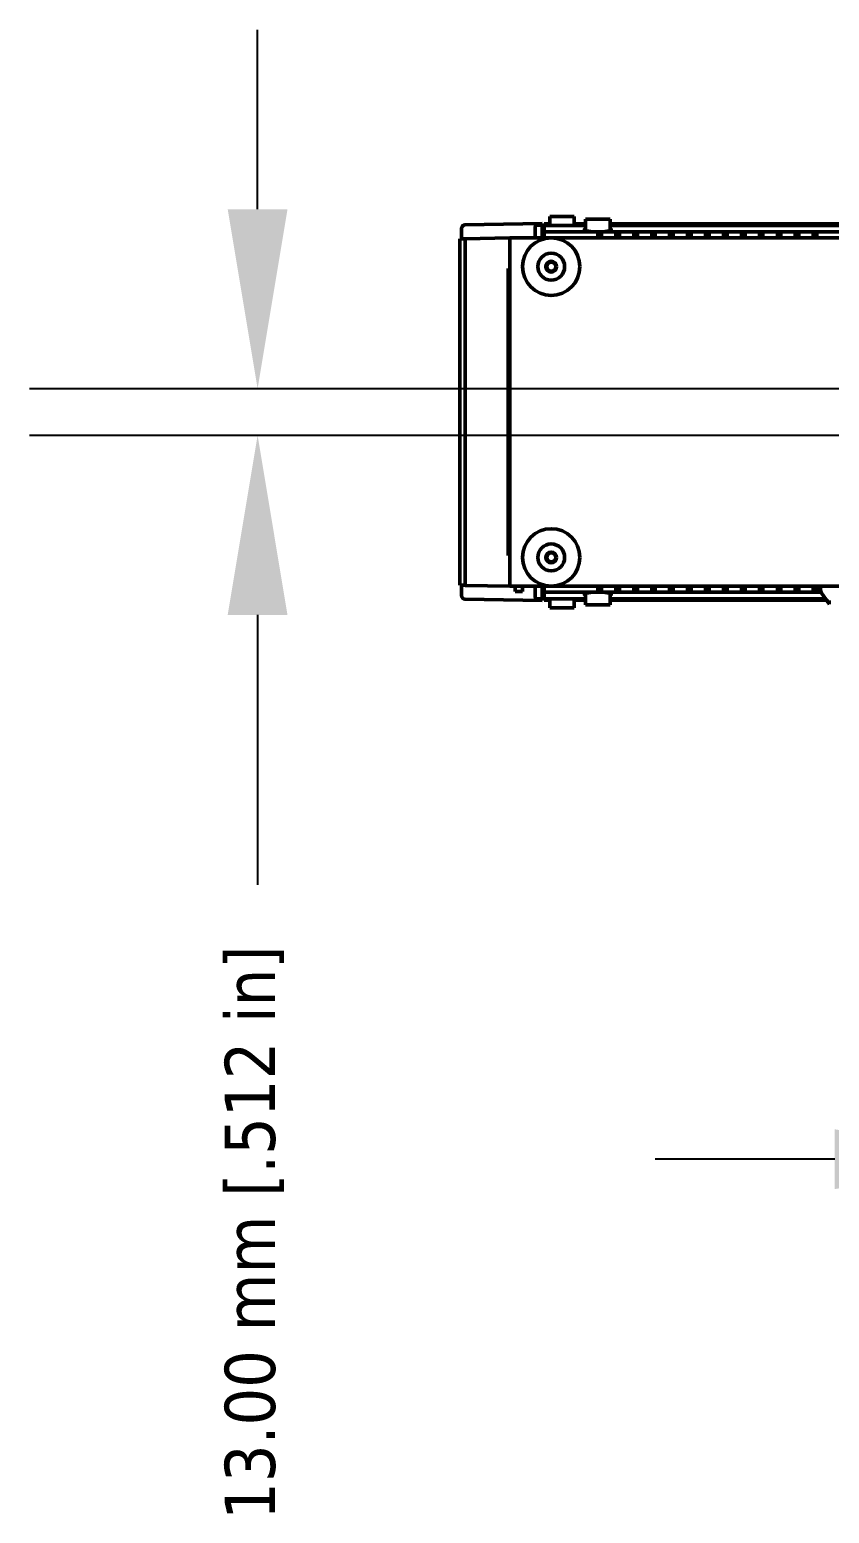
# Model space of a CAD drawing. Header units: millimetres. Extents: x 100 to 5488, y 100 to 4218.
# Drawn here: x 1462.3 to 1685.1, y 724.4 to 1137.7 of the extents above; entities that cross this region are included whole.
import ezdxf

# ---------------------------------------------------------------- set-up
doc = ezdxf.new("R2010")
doc.units = ezdxf.units.MM
doc.header["$LTSCALE"] = 20
doc.layers.add('Dimension (ANSI)', color=7, linetype='Continuous', lineweight=25)
doc.layers.add('Visible (ANSI)', color=7, linetype='Continuous', lineweight=50)
doc.styles.add('My Text', font='tahoma.ttf')
doc.dimstyles.new('My Dimension - mm [in] (ANSI)', dxfattribs={"dimscale": 20, "dimtxt": 0.7, "dimasz": 2.5, "dimexe": 3.175, "dimexo": 1.6002, "dimgap": 0.8, "dimtad": 0, "dimtoh": 1, "dimrnd": 1e-08, "dimzin": 4, "dimdsep": 46, "dimtxsty": 'My Text', "dimcen": 0.09, "dimdle": 10, "dimclrd": 1, "dimclre": 1, "dimclrt": 1, "dimadec": 1, "dimazin": 1, "dimtfac": 4.354286, "dimtofl": 0, "dimtmove": 0, "dimatfit": 3, "dimfxl": 1, "dimtolj": 1, "dimtzin": 4, "dimlwd": -1, "dimlwe": -1, "dimarcsym": 0})

# ---------------------------------------------------------------- blocks, each defined once
blk = doc.blocks.new('*D12')
at = {"layer": 'Defpoints', "color": 0, "transparency": 16777216}
for p in [(1736.61, 1031.16), (1816.61, 1031.16), (1816.61, 823.06)]:
    blk.add_point(p, dxfattribs=at)
at = {"layer": 'Dimension (ANSI)', "color": 1, "transparency": 16777216}
for p, q in [((1736.61, 999.16), (1736.61, 759.56)), ((1816.61, 999.16), (1816.61, 759.56)), ((1686.61, 823.06), (1636.61, 823.06)), ((1866.61, 823.06), (2021.11, 823.06))]:
    blk.add_line(p, q, dxfattribs=at)
for points in [[(1686.61, 831.39), (1686.61, 814.73), (1736.61, 823.06)], [(1866.61, 831.39), (1866.61, 814.73), (1816.61, 823.06)]]:
    blk.add_solid(points, dxfattribs=at)
at = {"layer": 'Dimension (ANSI)', "color": 1, "transparency": 16777216, "insert": (2124, 832.22), "char_height": 14, "attachment_point": 2, "style": 'My Text'}
blk.add_mtext('\\A1;80.00 mm [3.150 in]', dxfattribs=at)
blk = doc.blocks.new('*D13')
at = {"layer": 'Defpoints', "color": 0, "transparency": 16777216}
for p in [(1525.82, 1037.66), (1743.11, 1037.66), (1743.11, 1024.66)]:
    blk.add_point(p, dxfattribs=at)
at = {"layer": 'Dimension (ANSI)', "color": 1, "transparency": 16777216}
for p, q in [((1525.82, 1087.66), (1525.82, 1137.66)), ((1711.11, 1037.66), (1462.32, 1037.66)), ((1711.11, 1024.66), (1462.32, 1024.66)), ((1525.82, 974.66), (1525.82, 899.48))]:
    blk.add_line(p, q, dxfattribs=at)
for points in [[(1517.49, 1087.66), (1534.15, 1087.66), (1525.82, 1037.66)], [(1517.49, 974.66), (1534.15, 974.66), (1525.82, 1024.66)]]:
    blk.add_solid(points, dxfattribs=at)
at = {"layer": 'Dimension (ANSI)', "color": 1, "transparency": 16777216, "insert": (1516.66, 802.57), "char_height": 14, "attachment_point": 2, "rotation": 90, "style": 'My Text'}
blk.add_mtext('\\A1;13.00 mm [.512 in]', dxfattribs=at)

msp = doc.modelspace()

# ---------------------------------------------------------------- linework, layer by layer
at = {"layer": 'Visible (ANSI)'}
for p, q in [((1583.595, 1083.265), (1605.113, 1083.64)), ((1603.604, 1083.169), (1605.113, 1083.195)), ((1605.113, 1083.64), (1605.113, 1083.617)), ((1605.113, 1083.195), (1605.113, 1083.617)), ((1605.113, 1083.195), (1605.113, 1083.043)), ((1605.113, 1079.661), (1605.113, 1083.043)), ((1605.613, 1083.576), (1605.613, 1083.602)), ((1605.613, 1083.602), (1607.213, 1083.602)), ((1605.613, 1083.576), (1605.613, 1083.161)), ((1605.613, 1083.009), (1605.613, 1083.161)), ((1617.213, 1083.161), (1605.613, 1083.161)), ((1605.613, 1083.009), (1605.613, 1081.375)), ((1607.213, 1085.661), (1614.013, 1085.661)), ((1607.213, 1085.661), (1607.213, 1083.161)), ((1614.013, 1085.661), (1614.013, 1083.161)), ((1614.013, 1083.602), (1617.213, 1083.602)), ((1617.213, 1084.861), (1624.013, 1084.861)), ((1617.213, 1084.861), (1617.213, 1081.713)), ((1624.013, 1084.861), (1624.013, 1081.713)), ((1624.013, 1083.602), (1748.213, 1083.602)), ((1748.213, 1083.161), (1624.013, 1083.161)), ((1582.113, 1079.111), (1582.113, 1079.411)), ((1582.113, 1079.411), (1583.613, 1079.411)), ((1582.113, 1079.111), (1582.113, 983.211)), ((1582.613, 1082.252), (1582.613, 1082.265)), ((1582.613, 1082.252), (1582.613, 1079.411)), ((1583.613, 1079.442), (1596.113, 1079.661)), ((1583.613, 1079.442), (1583.613, 1079.399)), ((1583.613, 1079.399), (1583.613, 1079.111)), ((1583.613, 1079.111), (1583.613, 983.211)), ((1596.113, 1079.661), (1917.636, 1079.661)), ((1596.113, 1071.161), (1596.113, 1079.661)), ((1596.113, 982.861), (1596.113, 1079.461)), ((1603.113, 1082.525), (1603.113, 1082.669)), ((1603.113, 1082.525), (1603.113, 1079.661)), ((1605.113, 1080.284), (1605.613, 1080.276)), ((1605.613, 1081.375), (1619.266, 1081.375)), ((1605.613, 1081.375), (1605.613, 1079.661)), ((1619.278, 1081.361), (1621.946, 1081.361)), ((1620.613, 1081.219), (1620.613, 1081.222)), ((1620.613, 1081.222), (1621.613, 1081.222)), ((1620.613, 1081.219), (1620.613, 1079.661)), ((1621.613, 1081.222), (1621.613, 1081.219)), ((1621.613, 1079.661), (1621.613, 1081.219)), ((1621.959, 1081.375), (1750.266, 1081.375)), ((1625.613, 1081.219), (1625.613, 1081.222)), ((1625.613, 1081.222), (1626.613, 1081.222)), ((1625.613, 1081.219), (1625.613, 1079.661)), ((1626.613, 1081.222), (1626.613, 1081.219)), ((1626.613, 1079.661), (1626.613, 1081.219)), ((1630.613, 1081.219), (1630.613, 1081.222)), ((1630.613, 1081.222), (1631.613, 1081.222)), ((1630.613, 1081.219), (1630.613, 1079.661)), ((1631.613, 1081.222), (1631.613, 1081.219)), ((1631.613, 1079.661), (1631.613, 1081.219)), ((1635.613, 1081.219), (1635.613, 1081.222)), ((1635.613, 1081.222), (1636.613, 1081.222)), ((1635.613, 1081.219), (1635.613, 1079.661)), ((1636.613, 1081.222), (1636.613, 1081.219)), ((1636.613, 1079.661), (1636.613, 1081.219)), ((1640.613, 1081.219), (1640.613, 1081.222)), ((1640.613, 1081.222), (1641.613, 1081.222)), ((1640.613, 1081.219), (1640.613, 1079.661)), ((1641.613, 1081.222), (1641.613, 1081.219)), ((1641.613, 1079.661), (1641.613, 1081.219)), ((1645.613, 1081.219), (1645.613, 1081.222)), ((1645.613, 1081.222), (1646.613, 1081.222)), ((1645.613, 1081.219), (1645.613, 1079.661)), ((1646.613, 1081.222), (1646.613, 1081.219)), ((1646.613, 1079.661), (1646.613, 1081.219)), ((1650.613, 1081.219), (1650.613, 1081.222)), ((1650.613, 1081.222), (1651.613, 1081.222)), ((1650.613, 1081.219), (1650.613, 1079.661)), ((1651.613, 1081.222), (1651.613, 1081.219)), ((1651.613, 1079.661), (1651.613, 1081.219)), ((1655.613, 1081.219), (1655.613, 1081.222)), ((1655.613, 1081.222), (1656.613, 1081.222)), ((1655.613, 1081.219), (1655.613, 1079.661)), ((1656.613, 1081.222), (1656.613, 1081.219)), ((1656.613, 1079.661), (1656.613, 1081.219)), ((1660.613, 1081.219), (1660.613, 1081.222)), ((1660.613, 1081.222), (1661.613, 1081.222)), ((1660.613, 1081.219), (1660.613, 1079.661)), ((1661.613, 1081.222), (1661.613, 1081.219)), ((1661.613, 1079.661), (1661.613, 1081.219)), ((1665.613, 1081.219), (1665.613, 1081.222)), ((1665.613, 1081.222), (1666.613, 1081.222)), ((1665.613, 1081.219), (1665.613, 1079.661)), ((1666.613, 1081.222), (1666.613, 1081.219)), ((1666.613, 1079.661), (1666.613, 1081.219)), ((1670.613, 1081.219), (1670.613, 1081.222)), ((1670.613, 1081.222), (1671.613, 1081.222)), ((1670.613, 1081.219), (1670.613, 1079.661)), ((1671.613, 1081.222), (1671.613, 1081.219)), ((1671.613, 1079.661), (1671.613, 1081.219)), ((1675.613, 1081.219), (1675.613, 1081.222)), ((1675.613, 1081.222), (1676.613, 1081.222)), ((1675.613, 1081.219), (1675.613, 1079.661)), ((1676.613, 1081.222), (1676.613, 1081.219)), ((1676.613, 1079.661), (1676.613, 1081.219)), ((1680.613, 1081.219), (1680.613, 1081.222)), ((1680.613, 1081.222), (1681.613, 1081.222)), ((1680.613, 1081.219), (1680.613, 1079.661)), ((1681.613, 1081.222), (1681.613, 1081.219)), ((1681.613, 1079.661), (1681.613, 1081.219)), ((1596.113, 1071.161), (1595.613, 1071.143)), ((1595.613, 1071.143), (1595.613, 991.178)), ((1582.113, 1002.085), (1582.113, 1002.085)), ((1596.113, 991.161), (1595.613, 991.178)), ((1596.113, 982.661), (1596.113, 991.161)), ((1582.113, 982.911), (1582.113, 983.211)), ((1583.613, 982.911), (1582.113, 982.911)), ((1582.613, 982.911), (1582.613, 980.069)), ((1582.613, 980.056), (1582.613, 980.069)), ((1583.613, 983.211), (1583.613, 982.922)), ((1583.613, 982.922), (1583.613, 982.879)), ((1583.613, 982.879), (1596.113, 982.661)), ((1683.013, 982.661), (1596.113, 982.661)), ((1597.613, 981.161), (1597.613, 982.661)), ((1599.613, 981.161), (1597.613, 981.161)), ((1599.613, 982.661), (1599.613, 981.161)), ((1603.113, 982.661), (1603.113, 979.796)), ((1603.113, 979.652), (1603.113, 979.796)), ((1605.113, 979.278), (1605.113, 982.661)), ((1605.613, 982.045), (1605.113, 982.037)), ((1605.613, 980.946), (1605.613, 982.661)), ((1605.613, 980.946), (1605.613, 979.312)), ((1619.266, 980.946), (1605.613, 980.946)), ((1617.213, 977.461), (1617.213, 980.608)), ((1621.946, 980.961), (1619.278, 980.961)), ((1620.613, 982.661), (1620.613, 981.102)), ((1620.613, 981.099), (1620.613, 981.102)), ((1620.613, 981.099), (1621.613, 981.099)), ((1621.613, 981.102), (1621.613, 982.661)), ((1621.613, 981.102), (1621.613, 981.099)), ((1682.771, 980.946), (1621.959, 980.946)), ((1624.013, 977.461), (1624.013, 980.608)), ((1625.613, 982.661), (1625.613, 981.102)), ((1625.613, 981.099), (1625.613, 981.102)), ((1625.613, 981.099), (1626.613, 981.099)), ((1626.613, 981.102), (1626.613, 982.661)), ((1626.613, 981.102), (1626.613, 981.099)), ((1630.613, 982.661), (1630.613, 981.102)), ((1630.613, 981.099), (1630.613, 981.102)), ((1630.613, 981.099), (1631.613, 981.099)), ((1631.613, 981.102), (1631.613, 982.661)), ((1631.613, 981.102), (1631.613, 981.099)), ((1635.613, 982.661), (1635.613, 981.102)), ((1635.613, 981.099), (1635.613, 981.102)), ((1635.613, 981.099), (1636.613, 981.099)), ((1636.613, 981.102), (1636.613, 982.661)), ((1636.613, 981.102), (1636.613, 981.099)), ((1640.613, 982.661), (1640.613, 981.102)), ((1640.613, 981.099), (1640.613, 981.102)), ((1640.613, 981.099), (1641.613, 981.099)), ((1641.613, 981.102), (1641.613, 982.661)), ((1641.613, 981.102), (1641.613, 981.099)), ((1645.613, 982.661), (1645.613, 981.102)), ((1645.613, 981.099), (1645.613, 981.102)), ((1645.613, 981.099), (1646.613, 981.099)), ((1646.613, 981.102), (1646.613, 982.661)), ((1646.613, 981.102), (1646.613, 981.099)), ((1650.613, 982.661), (1650.613, 981.102)), ((1650.613, 981.099), (1650.613, 981.102)), ((1650.613, 981.099), (1651.613, 981.099)), ((1651.613, 981.102), (1651.613, 982.661)), ((1651.613, 981.102), (1651.613, 981.099)), ((1655.613, 982.661), (1655.613, 981.102)), ((1655.613, 981.099), (1655.613, 981.102)), ((1655.613, 981.099), (1656.613, 981.099)), ((1656.613, 981.102), (1656.613, 982.661)), ((1656.613, 981.102), (1656.613, 981.099)), ((1660.613, 982.661), (1660.613, 981.102)), ((1660.613, 981.099), (1660.613, 981.102)), ((1660.613, 981.099), (1661.613, 981.099)), ((1661.613, 981.102), (1661.613, 982.661)), ((1661.613, 981.102), (1661.613, 981.099)), ((1665.613, 982.661), (1665.613, 981.102)), ((1665.613, 981.099), (1665.613, 981.102)), ((1665.613, 981.099), (1666.613, 981.099)), ((1666.613, 981.102), (1666.613, 982.661)), ((1666.613, 981.102), (1666.613, 981.099)), ((1670.613, 982.661), (1670.613, 981.102)), ((1670.613, 981.099), (1670.613, 981.102)), ((1670.613, 981.099), (1671.613, 981.099)), ((1671.613, 981.102), (1671.613, 982.661)), ((1671.613, 981.102), (1671.613, 981.099)), ((1675.613, 982.661), (1675.613, 981.102)), ((1675.613, 981.099), (1675.613, 981.102)), ((1675.613, 981.099), (1676.613, 981.099)), ((1676.613, 981.102), (1676.613, 982.661)), ((1676.613, 981.102), (1676.613, 981.099)), ((1680.613, 982.661), (1680.613, 981.102)), ((1680.613, 981.099), (1680.613, 981.102)), ((1680.613, 981.099), (1681.613, 981.099)), ((1681.613, 981.102), (1681.613, 982.661)), ((1681.613, 981.102), (1681.613, 981.099)), ((1682.613, 982.661), (1682.634, 981.434)), ((1682.82, 980.87), (1684.296, 978.804)), ((1683.013, 982.661), (1683.613, 982.661)), ((1683.613, 982.661), (1776.613, 982.661)), ((1583.595, 979.057), (1605.113, 978.681)), ((1603.604, 979.152), (1605.113, 979.126)), ((1605.113, 979.278), (1605.113, 979.126)), ((1605.113, 978.704), (1605.113, 979.126)), ((1605.113, 978.704), (1605.113, 978.681)), ((1605.613, 979.161), (1605.613, 979.312)), ((1605.613, 979.161), (1605.613, 978.745)), ((1605.613, 979.161), (1617.213, 979.161)), ((1605.613, 978.719), (1605.613, 978.745)), ((1607.213, 978.719), (1605.613, 978.719)), ((1607.213, 976.661), (1607.213, 979.161)), ((1614.013, 976.661), (1607.213, 976.661)), ((1614.013, 976.661), (1614.013, 979.161)), ((1617.213, 978.719), (1614.013, 978.719)), ((1624.013, 977.461), (1617.213, 977.461)), ((1624.013, 979.161), (1684.041, 979.161)), ((1684.357, 978.719), (1624.013, 978.719)), ((1684.549, 978.45), (1684.296, 978.804)), ((1684.549, 978.45), (1684.606, 978.37)), ((1684.656, 978.3), (1684.698, 978.241)), ((1684.754, 978.163), (1684.819, 978.072)), ((1685.013, 978.161), (1685.495, 978.161)), ((1685.093, 977.689), (1685.097, 977.682))]:
    msp.add_line(p, q, dxfattribs=at)
for centre, radius in [((1607.613, 1071.661), 8), ((1607.613, 1071.661), 3.75), ((1607.613, 1071.661), 1.5), ((1607.613, 1071.661), 1.25), ((1607.613, 990.661), 8), ((1607.613, 990.661), 3.75), ((1607.613, 990.661), 1.5), ((1607.613, 990.661), 1.25)]:
    msp.add_circle(centre, radius, dxfattribs=at)
for centre, radius, start, end in [((1583.613, 1082.265), 1, 91, 180), ((1603.613, 1082.669), 0.5, 91, 180), ((1583.613, 980.056), 1, 180, 269), ((1603.613, 979.652), 0.5, 180, 269), ((1683.634, 981.451), 1, 181, 215.53768), ((1685.013, 978.661), 0.5, 215.5378, 270)]:
    msp.add_arc(centre, radius, start, end, dxfattribs=at)
for centre, major_axis, start_param, end_param in [((1620.613, 1081.992), (-3.75, 0), 5.847703, 7.4867736), ((1620.613, 1081.992), (-3.75, 0), 1.9380043, 3.577075), ((1620.613, 980.329), (3.75, 0), 1.9380043, 3.577075), ((1620.613, 980.329), (3.75, 0), 5.847703, 7.4867736)]:
    msp.add_ellipse(centre, major_axis=major_axis, ratio=0.176327, start_param=start_param, end_param=end_param, dxfattribs=at)
for points, knots in [([(1684.656, 978.3), (1684.635, 978.329), (1684.62, 978.351), (1684.608, 978.366), (1684.607, 978.369), (1684.606, 978.369), (1684.606, 978.369), (1684.606, 978.369)], [0, 0, 0, 0, 0.02109979, 0.02109979, 0.030731419, 0.030731419, 0.030972017, 0.030972017, 0.030972017, 0.030972017]), ([(1684.908, 977.947), (1684.909, 977.946), (1684.938, 977.905), (1684.969, 977.861), (1685.001, 977.817)], [0.77602014, 0.77602014, 0.77602014, 0.77602014, 0.77777778, 0.8887007, 0.8887007, 0.8887007, 0.8887007])]:
    msp.add_open_spline(points, degree=3, knots=knots, dxfattribs=at)
for points in [[(1684.754, 978.163), (1684.734, 978.191), (1684.715, 978.218), (1684.698, 978.241)], [(1684.908, 977.947), (1684.877, 977.99), (1684.847, 978.032), (1684.819, 978.072)], [(1685.093, 977.689), (1685.062, 977.732), (1685.031, 977.775), (1685.001, 977.817)]]:
    msp.add_open_spline(points, degree=3, dxfattribs=at)

# ---------------------------------------------------------------- dimensions: what is measured, and where the dimension line sits
at = {"layer": 'Dimension (ANSI)', "color": 1, "true_color": 0xff0000}
for base, p1, p2, angle, text, picture, middle in [((1525.821, 1037.661), (1743.113, 1024.661), (1743.113, 1037.661), 270, '<> mm [.512 in]', '*D13', (1525.821, 802.567)), ((1816.613, 823.061), (1736.613, 1031.161), (1816.613, 1031.161), 180, '<> mm [3.150 in]', '*D12', (2123.999, 823.061))]:
    dim = msp.add_linear_dim(base=base, p1=p1, p2=p2, angle=angle, text=text, dimstyle='My Dimension - mm [in] (ANSI)', override={"dimgap": 0.8, "dimtoh": 0, "dimdec": 2, "dimpost": '', "dimtol": 0, "dimlim": 0, "dimtp": 0, "dimtm": 0, "dimtdec": 2, "dimatfit": 1}, dxfattribs=at)
    dim.commit()
    dim.dimension.update_dxf_attribs({"geometry": picture, "text_midpoint": middle, "dimtype": 160})

doc.saveas('drawing.dxf')
